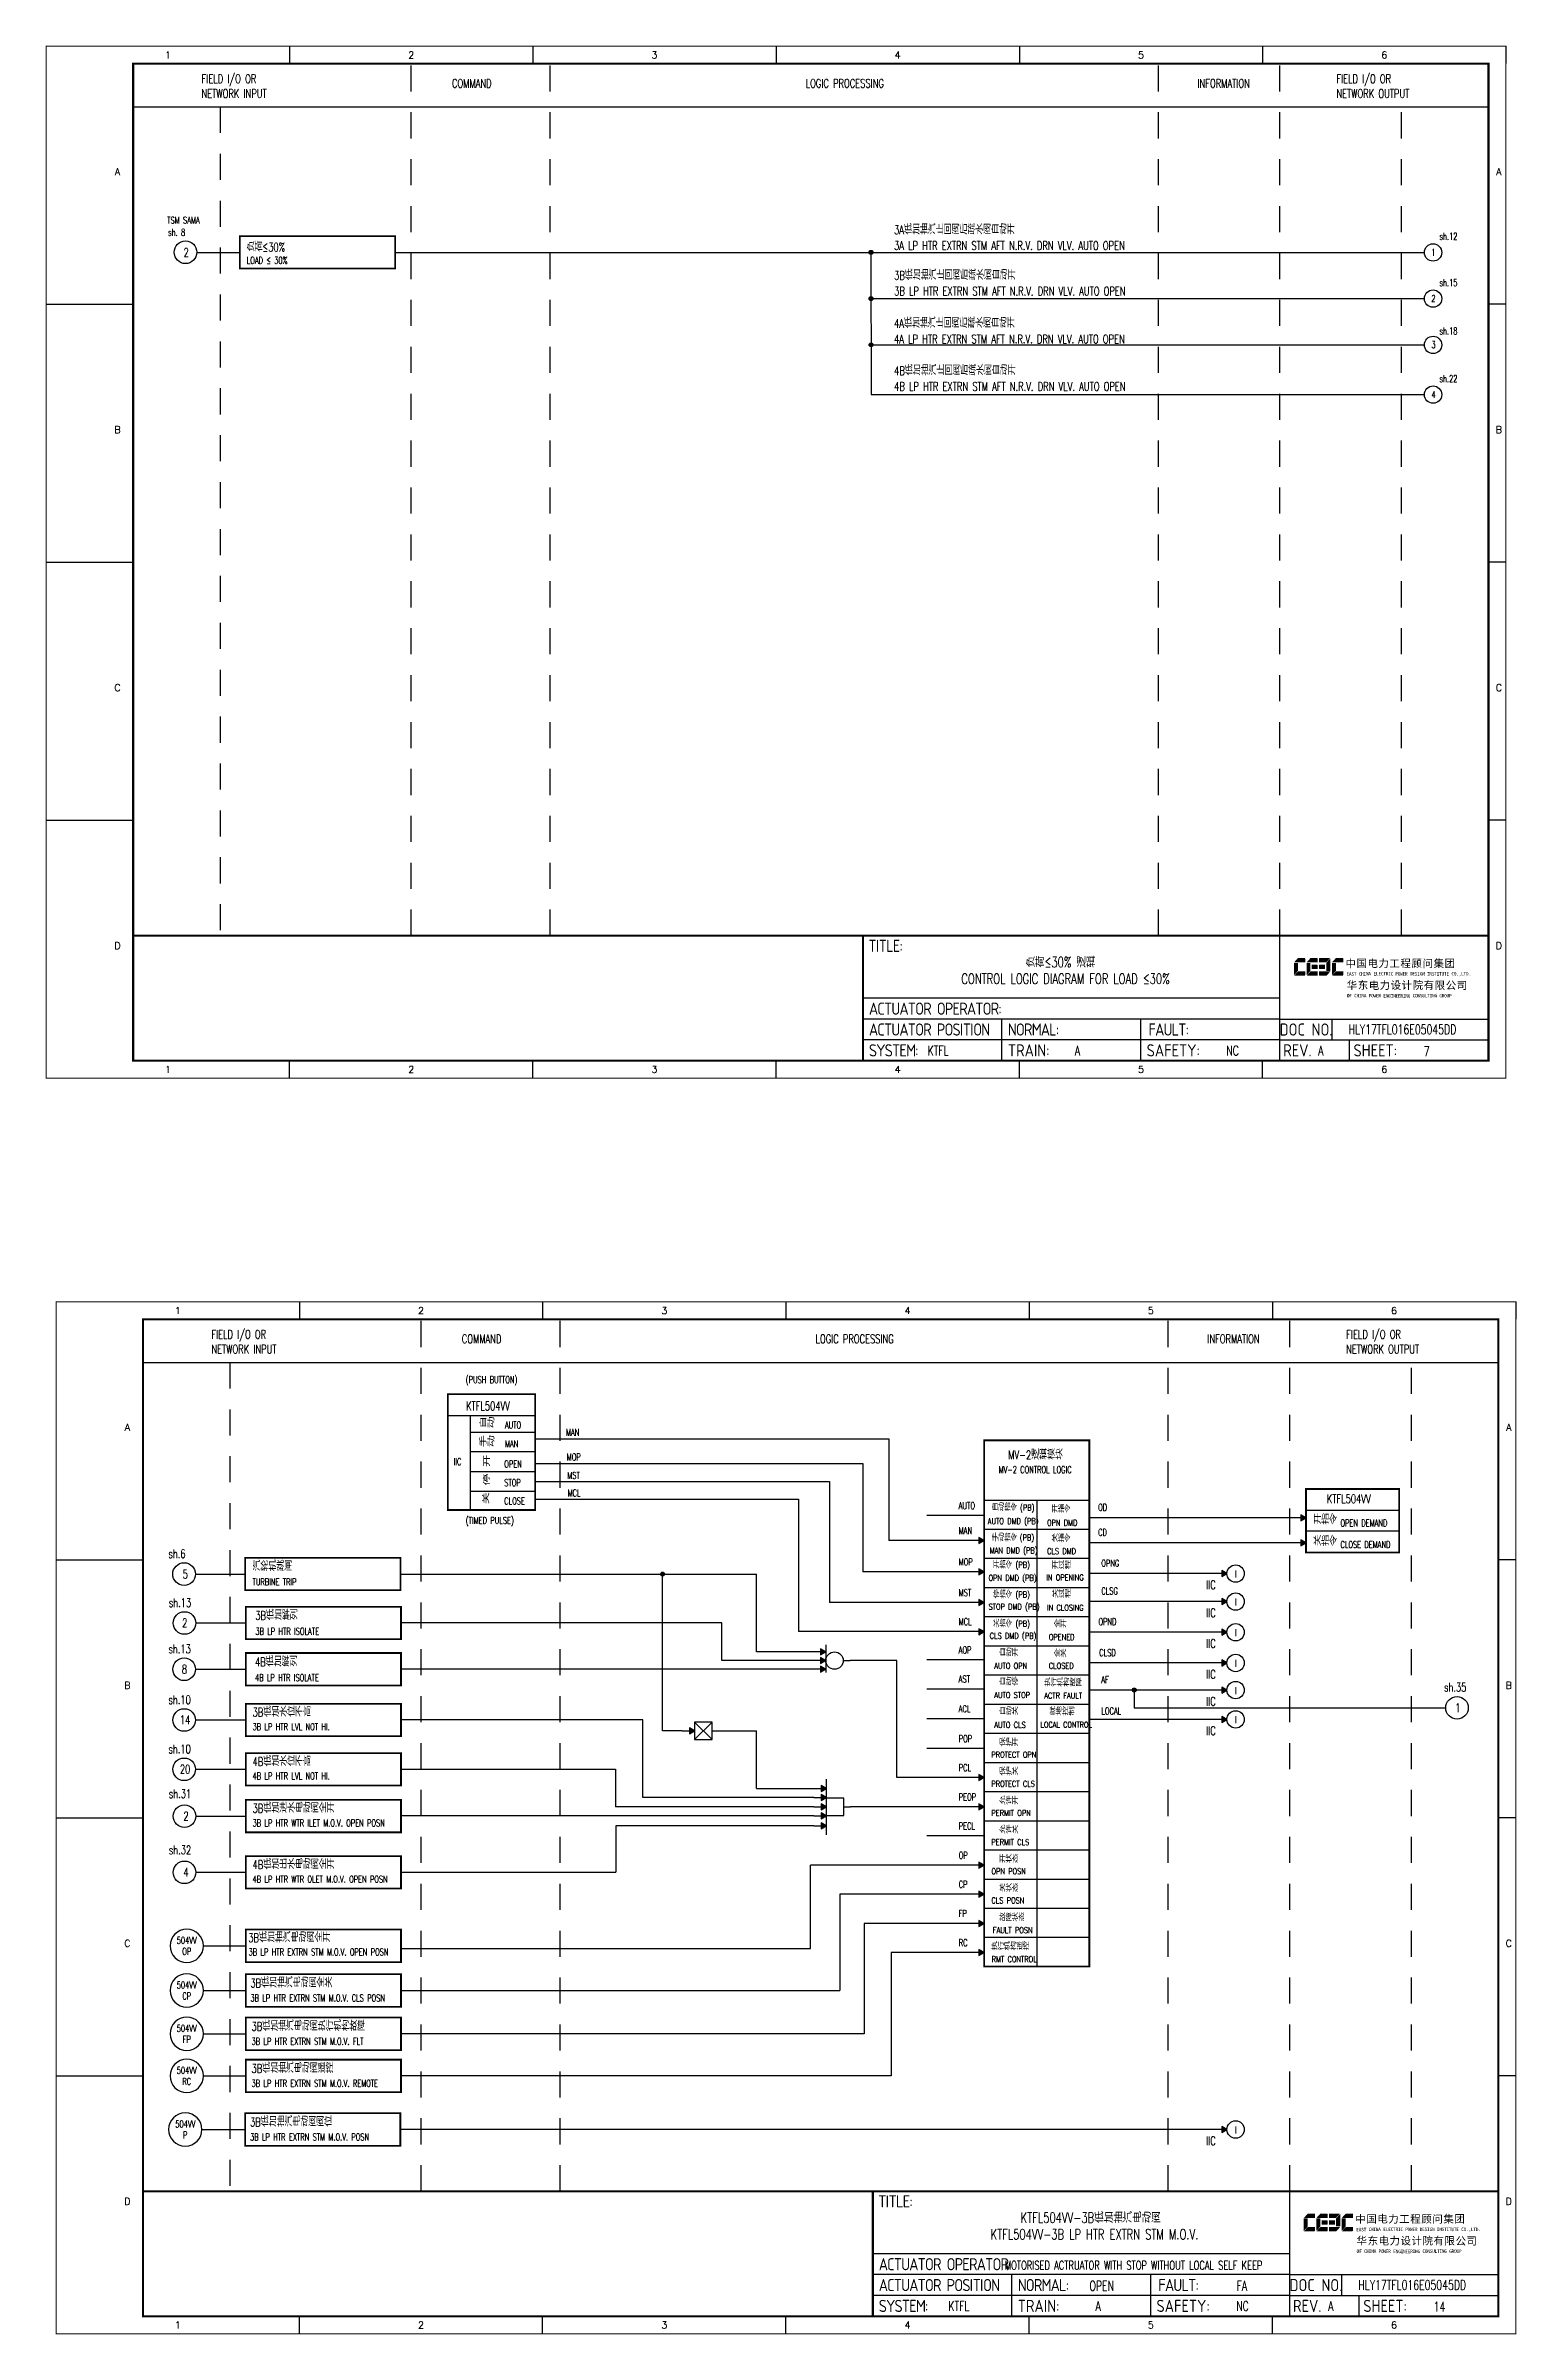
# Model space of a CAD drawing. Header units: millimetres. Extents: x 6586 to 9951, y 1074 to 5865.
# Drawn here: x 7257 to 7680, y 4745 to 5404 of the extents above; entities that cross this region are included whole.
import ezdxf
from ezdxf.enums import TextEntityAlignment as Align

# ---------------------------------------------------------------- set-up
doc = ezdxf.new("R2010")
doc.units = ezdxf.units.MM
doc.linetypes.add('DASHED', pattern=[0.75, 0.5, -0.25])
doc.linetypes.add('JIS_02_0.7', pattern=[1.35, 0.75, -0.6])
for name, color, linetype in [('BORDER', 1, 'Continuous'), ('INSTRUMENT', 4, 'Continuous'), ('MLINE', 6, 'Continuous'), ('TITLE', 1, 'Continuous'), ('TK', 7, 'Continuous'), ('图框_外框线', 7, 'Continuous'), ('图框_标题栏文字', 6, 'Continuous')]:
    doc.layers.add(name, color=color, linetype=linetype)
doc.styles.add('ecepdi', font='simhei.ttf', dxfattribs={"width": 0.9})
doc.styles.get("Standard").update_dxf_attribs({"font": 'romans.shx', "width": 0.7, "bigfont": '@0hztxta.shx'})
doc.styles.add('工程字', font='gbenor.shx', dxfattribs={"bigfont": 'gbcbig.shx'})

# ---------------------------------------------------------------- blocks, each defined once
blk = doc.blocks.new('A$C1E0003F3')
h = blk.add_hatch(color=152)
edge = h.paths.add_edge_path()
edge.add_ellipse((5.15, 4.41), major_axis=(0, 0.211), ratio=0.769231, start_angle=-90, end_angle=0)
edge.add_line((5.15, 4.62), (3.22, 4.62))
edge.add_line((3.22, 4.62), (2.09, 3.35))
edge.add_line((2.09, 3.35), (5.32, 3.35))
edge.add_line((5.32, 3.35), (5.32, 4.41))
h.paths.add_polyline_path([(3.22, 3.23), (2.09, 3.23), (2.09, -0.36), (3.22, 0.91)])
edge = h.paths.add_edge_path()
edge.add_line((5.32, 0.81), (3.27, 0.81))
edge.add_line((3.27, 0.81), (2.13, -0.46))
edge.add_line((2.13, -0.46), (5.15, -0.46))
edge.add_ellipse((5.15, -0.25), major_axis=(0, 0.211), ratio=0.769231, start_angle=180, end_angle=270)
edge.add_line((5.32, -0.25), (5.32, 0.81))
h = blk.add_hatch(color=152)
edge = h.paths.add_edge_path()
edge.add_ellipse((8.78, 4.41), major_axis=(0, 0.211), ratio=0.769231, start_angle=-90, end_angle=0)
edge.add_line((8.78, 4.62), (6.84, 4.62))
edge.add_line((6.84, 4.62), (5.71, 3.35))
edge.add_line((5.71, 3.35), (8.94, 3.35))
edge.add_line((8.94, 3.35), (8.94, 4.41))
h.paths.add_polyline_path([(6.84, 3.23), (5.71, 3.23), (5.71, -0.36), (6.84, 0.91)])
edge = h.paths.add_edge_path()
edge.add_ellipse((8.78, 2.49), major_axis=(0, 0.211), ratio=0.769231, start_angle=-90, end_angle=0)
edge.add_line((8.78, 2.7), (7.22, 2.7))
edge.add_line((7.22, 2.7), (7.22, 1.44))
edge.add_line((7.22, 1.44), (8.78, 1.44))
edge.add_ellipse((8.78, 1.65), major_axis=(0, 0.211), ratio=0.769231, start_angle=180, end_angle=270)
edge.add_line((8.94, 1.65), (8.94, 2.49))
edge = h.paths.add_edge_path()
edge.add_line((8.94, 0.81), (6.89, 0.81))
edge.add_line((6.89, 0.81), (5.75, -0.46))
edge.add_line((5.75, -0.46), (8.78, -0.46))
edge.add_ellipse((8.78, -0.25), major_axis=(0, 0.211), ratio=0.769231, start_angle=180, end_angle=270)
edge.add_line((8.94, -0.25), (8.94, 0.81))
h = blk.add_hatch(color=1)
edge = h.paths.add_edge_path()
edge.add_line((12.48, 4.62), (9.46, 4.62))
edge.add_ellipse((9.46, 4.41), major_axis=(0, 0.211), ratio=0.769231, start_angle=0, end_angle=90)
edge.add_line((9.3, 4.41), (9.3, 3.35))
edge.add_line((9.3, 3.35), (11.35, 3.35))
edge.add_line((11.35, 3.35), (12.48, 4.62))
h.paths.add_polyline_path([(12.57, 4.56), (11.38, 3.23), (11.38, 0.93), (12.57, 0.93)])
edge = h.paths.add_edge_path()
edge.add_line((11.03, 2.7), (9.46, 2.7))
edge.add_ellipse((9.46, 2.49), major_axis=(0, 0.211), ratio=0.769231, start_angle=0, end_angle=90)
edge.add_line((9.3, 2.49), (9.3, 1.65))
edge.add_ellipse((9.46, 1.65), major_axis=(0, 0.211), ratio=0.769231, start_angle=90, end_angle=180)
edge.add_line((9.46, 1.44), (11.03, 1.44))
edge.add_line((11.03, 1.44), (11.03, 2.7))
h = blk.add_hatch(color=1)
edge = h.paths.add_edge_path()
edge.add_line((12.58, 0.79), (9.3, 0.79))
edge.add_line((9.3, 0.79), (9.3, -0.27))
edge.add_ellipse((9.46, -0.27), major_axis=(0, 0.211), ratio=0.769231, start_angle=90, end_angle=180)
edge.add_line((9.46, -0.48), (11.43, -0.48))
edge.add_line((11.43, -0.48), (12.58, 0.79))
h = blk.add_hatch(color=152)
edge = h.paths.add_edge_path()
edge.add_ellipse((16.11, 4.41), major_axis=(0, 0.211), ratio=0.769231, start_angle=-90, end_angle=0)
edge.add_line((16.11, 4.62), (14.14, 4.62))
edge.add_line((14.14, 4.62), (13, 3.35))
edge.add_line((13, 3.35), (16.27, 3.35))
edge.add_line((16.27, 3.35), (16.27, 4.41))
h.paths.add_polyline_path([(14.14, 3.23), (13, 3.23), (13, -0.36), (14.14, 0.91)])
edge = h.paths.add_edge_path()
edge.add_line((16.27, 0.81), (14.18, 0.81))
edge.add_line((14.18, 0.81), (13.04, -0.46))
edge.add_line((13.04, -0.46), (16.03, -0.46))
edge.add_ellipse((16.03, -0.15), major_axis=(0, 0.316), ratio=0.769231, start_angle=180, end_angle=270)
edge.add_line((16.27, -0.15), (16.27, 0.81))
at = {"layer": 'TITLE', "color": 7, "style": 'ecepdi'}
for s, p in [('中', (16.92, 1.94)), ('国', (20.09, 2)), ('电', (23.25, 1.99)), ('力', (26.39, 1.96)), ('工', (29.53, 1.95)), ('程', (32.71, 1.98)), ('顾', (35.9, 1.98)), ('问', (39.09, 1.94)), ('集', (42.26, 1.98)), ('团', (45.42, 2.01)), ('华', (17.24, -4.31)), ('东', (20.45, -4.29)), ('电', (23.62, -4.35)), ('力', (26.75, -4.32)), ('设', (29.92, -4.3)), ('计', (33.05, -4.31)), ('院', (36.26, -4.29)), ('有', (39.41, -4.29)), ('限', (42.57, -4.32)), ('公', (45.78, -4.38)), ('司', (48.91, -4.35))]:
    blk.add_text(s, height=2.2, dxfattribs=at).set_placement(p)
at = {"layer": 'TITLE', "color": 7, "style": 'ecepdi', "width": 0.975}
for s, p in [('E', (17.58, 0.02)), ('A', (18.29, 0.03)), ('S', (19, 0.03)), ('T', (19.7, 0.03)), ('C', (21.1, 0.09)), ('H', (21.77, 0.09)), ('I', (22.46, 0.09)), ('N', (23.17, 0.1)), ('A', (23.86, 0.1)), ('E', (25.35, 0.09)), ('L', (26.05, 0.11)), ('E', (26.76, 0.1)), ('C', (27.46, 0.12)), ('T', (28.18, 0.11)), ('R', (28.87, 0.1)), ('I', (29.57, 0.11)), ('C', (30.28, 0.1)), ('P', (31.64, 0.09)), ('O', (32.32, 0.08)), ('W', (33.03, 0.08)), ('E', (33.72, 0.08)), ('R', (34.42, 0.09)), ('D', (35.81, 0.1)), ('E', (36.52, 0.1)), ('S', (37.2, 0.1)), ('I', (37.91, 0.09)), ('G', (38.68, 0.11)), ('N', (39.38, 0.09)), ('I', (40.72, 0.07)), ('N', (41.43, 0.08)), ('S', (42.14, 0.08)), ('T', (42.83, 0.08)), ('I', (43.52, 0.09)), ('T', (44.22, 0.07)), ('U', (44.93, 0.07)), ('T', (45.63, 0.08)), ('E', (46.34, 0.09)), ('C', (47.76, 0.11)), ('O', (48.48, 0.1)), ('L', (50.56, 0.1)), ('T', (51.27, 0.1)), ('D', (51.96, 0.1)), ('O', (17.67, -6.18)), ('OF', (18.01, -6.2)), ('F', (18.37, -6.2)), ('C', (19.8, -6.19)), ('H', (20.47, -6.19)), ('I', (21.15, -6.19)), ('N', (21.87, -6.18)), ('A', (22.56, -6.18)), ('P', (23.98, -6.2)), ('O', (24.66, -6.21)), ('W', (25.36, -6.21)), ('E', (26.06, -6.21)), ('R', (26.75, -6.2)), ('E', (28.19, -6.24)), ('N', (28.91, -6.27)), ('G', (29.62, -6.26)), ('I', (30.32, -6.27)), ('N', (31.02, -6.27)), ('E', (31.7, -6.28)), ('E', (32.41, -6.27)), ('R', (33.1, -6.24)), ('I', (33.81, -6.24)), ('N', (34.51, -6.26)), ('G', (35.2, -6.24)), ('C', (36.61, -6.19)), ('O', (37.3, -6.21)), ('N', (38, -6.2)), ('S', (38.71, -6.21)), ('U', (39.41, -6.18)), ('L', (40.11, -6.18)), ('T', (40.81, -6.19)), ('I', (41.51, -6.21)), ('N', (42.2, -6.21)), ('G', (42.91, -6.17)), ('G', (44.29, -6.2)), ('R', (45, -6.21)), ('O', (45.69, -6.22)), ('U', (46.39, -6.2)), ('P', (47.1, -6.23)), ('.', (49.23, 0.1)), (',', (49.87, 0.1)), ('.', (52.72, 0.11))]:
    blk.add_text(s, height=1, dxfattribs=at).set_placement(p, align=Align.MIDDLE_CENTER)
blk = doc.blocks.new('A$C57484896')
for p, q in [((70, 297), (70, 292)), ((140, 297), (140, 292)), ((210, 297), (210, 292)), ((280, 297), (280, 292)), ((350, 297), (350, 292)), ((420, 297), (420, 292)), ((0, 222.75), (25, 222.75)), ((420, 222.75), (415, 222.75)), ((0, 148.5), (25, 148.5)), ((420, 148.5), (415, 148.5)), ((0, 74.25), (25, 74.25)), ((420, 74.25), (415, 74.25)), ((70, 0), (70, 5)), ((140, 0), (140, 5)), ((210, 0), (210, 5)), ((280, 0), (280, 5)), ((350, 0), (350, 5))]:
    blk.add_line(p, q)
at = {"layer": 'MLINE', "linetype": 'JIS_02_0.7', "ltscale": 10}
for p, q in [((105, 41), (105, 292)), ((145, 41), (145, 292)), ((320, 41), (320, 292)), ((355, 41), (355, 292)), ((50, 279.56), (50, 41)), ((390, 41), (390, 279.56))]:
    blk.add_line(p, q, dxfattribs=at)
at = {"layer": 'MLINE'}
blk.add_line((25, 279.56), (415, 279.56), dxfattribs=at)
at = {"layer": '图框_外框线'}
for p, q in [((355, 5), (355, 41)), ((355, 23), (235, 23)), ((355, 17), (235, 17)), ((275, 11), (275, 17)), ((315, 11), (315, 17)), ((355, 17), (415, 17)), ((370, 11), (370, 17)), ((355, 11), (235, 11)), ((355, 11), (235, 11)), ((275, 5), (275, 11)), ((315, 5), (315, 11)), ((355, 11), (415, 11)), ((375, 5), (375, 11))]:
    blk.add_line(p, q, dxfattribs=at)
for points, const_width in [([(0, 0), (420, 0), (420, 297), (0, 297)], 0.3), ([(25, 5), (415, 5), (415, 292), (25, 292)], 0.6)]:
    blk.add_lwpolyline(points, close=True, dxfattribs=dict(at, const_width=const_width))
at = {"layer": '图框_外框线', "const_width": 0.6}
blk.add_lwpolyline([(235, 41), (25, 41)], dxfattribs=at)
at = {"layer": '图框_外框线'}
blk.add_lwpolyline([(415, 41, 0.6, 0.6, 0), (235, 41, 0.6, 0.6, 0), (235, 5, 0, 0, 0)], format="xyseb", dxfattribs=at)
blk.add_blockref('A$C1E0003F3', (356.94, 29.95))
at = {"layer": 'MLINE', "char_height": 2.5, "width": 31.8959, "attachment_point": 1}
for s, insert in [('FIELD I/O OR', (44.67, 288.89)), ('NETWORK INPUT', (44.67, 284.64)), ('COMMAND', (116.74, 287.58)), ('LOGIC PROCESSING', (218.52, 287.58)), ('INFORMATION', (331.25, 287.58)), ('FIELD I/O OR', (371.22, 288.89)), ('NETWORK OUTPUT', (371.22, 284.64))]:
    blk.add_mtext(s, dxfattribs=dict(at, insert=insert))
at = {"layer": 'TK', "color": 3}
for s, p in [('1', (35, 294.5)), ('2', (105, 294.5)), ('3', (175, 294.5)), ('4', (245, 294.5)), ('5', (315, 294.5)), ('6', (385, 294.5)), ('1', (35, 2.5)), ('2', (105, 2.5)), ('3', (175, 2.5)), ('4', (245, 2.5)), ('5', (315, 2.5)), ('6', (385, 2.5))]:
    blk.add_text(s, height=2, dxfattribs=at).set_placement(p, align=Align.MIDDLE)
for s, p in [('A', (20.5, 259.88)), ('A', (418, 259.88)), ('B', (20.5, 185.62)), ('B', (418, 185.62)), ('C', (20.5, 111.38)), ('C', (418, 111.38)), ('D', (20.5, 37.12)), ('D', (418, 37.12))]:
    blk.add_text(s, height=2, dxfattribs=at).set_placement(p, align=Align.CENTER)
at = {"layer": '图框_标题栏文字', "char_height": 3.5, "style": '工程字'}
for s, insert, width, attachment_point in [('{\\T0.9; TITLE:}', (234.86, 38.09), 14.2249, 4), ('{\\T0.9; ACTUATOR OPERATOR:}', (235, 20), 40, 4), ('{\\T0.9; ACTUATOR POSITION}', (235, 14), 45, 4), ('{\\T0.9; NORMAL:}', (275, 14), 18.2557, 4), ('{\\T0.9; FAULT:}', (315.44, 14), 15, 4), ('DOC NO.', (362.5, 14), 15, 5), ('{\\T0.9; SYSTEM:}', (235, 8), 17.9526, 4), ('{\\T0.9; }TRAIN: ', (275, 8), 17.6638, 4), ('SAFETY:', (324.3, 8), 22.3993, 5), ('REV.', (360, 8), 10, 5), ('SHEET:', (382.42, 8), 20, 5)]:
    blk.add_mtext(s, dxfattribs=dict(at, insert=insert, width=width, attachment_point=attachment_point))
blk = doc.blocks.new('INS00')
at = {"layer": 'INSTRUMENT', "color": 0}
blk.add_lwpolyline([(6, 0, 1), (-6, 0, 1)], format="xyb", close=True, dxfattribs=at)
at = {"layer": 'INSTRUMENT', "flags": 1}
for tag, p in [('INSNAM', (0, 9)), ('INSDGN', (0, -9)), ('INSSUP', (0, -15)), ('INSTYP', (0, -12)), ('INSMAN', (0, -18)), ('INSREM', (0, -21))]:
    blk.add_attdef(tag, text='', height=3, dxfattribs=at).set_placement(p, align=Align.TOP_CENTER)
at = {"layer": 'INSTRUMENT', "width": 0.7}
for tag, p in [('INSIDE', (0, 2)), ('INSSYS', (0, -2))]:
    blk.add_attdef(tag, text='', height=2.5, dxfattribs=at).set_placement(p, align=Align.MIDDLE)
for tag, p in [('INSHH', (6, 3.5)), ('INSL', (6, -3)), ('INSLL', (6, -6))]:
    blk.add_attdef(tag, p, '', height=2.5, dxfattribs=at)
at = {"layer": 'INSTRUMENT', "linetype": 'DASHED', "width": 0.7}
blk.add_attdef('INSH', (6, 0.5), '', height=2.5, dxfattribs=at)

msp = doc.modelspace()

# ---------------------------------------------------------------- hatches: boundary and pattern name
h = msp.add_hatch(color=0)
edge = h.paths.add_edge_path()
edge.add_arc((7494.65, 5344.12), 0.55, 0, 360)
h = msp.add_hatch(color=0)
edge = h.paths.add_edge_path()
edge.add_arc((7494.65, 5330.8), 0.55, 0, 360)
h = msp.add_hatch(color=0)
edge = h.paths.add_edge_path()
edge.add_arc((7494.66, 5317.49), 0.55, 0, 360)
for points in [[(7619.83, 4979.91), (7618.33, 4980.78), (7618.33, 4979.04)], [(7527.19, 4973.32), (7525.69, 4974.19), (7525.69, 4972.46)], [(7619.83, 4972.7), (7618.33, 4973.56), (7618.33, 4971.83)], [(7527.19, 4964.36), (7525.69, 4965.23), (7525.69, 4963.5)], [(7597.08, 4963.83), (7595.58, 4964.69), (7595.58, 4962.96)], [(7527.19, 4955.51), (7525.69, 4956.37), (7525.69, 4954.64)], [(7597.08, 4955.78), (7595.58, 4956.65), (7595.58, 4954.91)], [(7527.19, 4947.12), (7525.69, 4947.98), (7525.69, 4946.25)], [(7597.08, 4946.95), (7595.58, 4947.82), (7595.58, 4946.09)], [(7597.08, 4938.1), (7595.58, 4938.97), (7595.58, 4937.23)], [(7597.08, 4930.3), (7595.58, 4931.16), (7595.58, 4929.43)], [(7597.08, 4921.87), (7595.58, 4922.74), (7595.58, 4921.01)], [(7527.19, 4905.11), (7525.69, 4905.97), (7525.69, 4904.24)], [(7527.19, 4896.72), (7525.69, 4897.58), (7525.69, 4895.85)], [(7527.19, 4879.93), (7525.69, 4880.8), (7525.69, 4879.07)], [(7527.19, 4871.54), (7525.69, 4872.41), (7525.69, 4870.68)], [(7527.19, 4863.15), (7525.69, 4864.02), (7525.69, 4862.28)], [(7527.19, 4854.76), (7525.69, 4855.63), (7525.69, 4853.89)], [(7597.08, 4803.83), (7595.58, 4804.7), (7595.58, 4802.96)]]:
    msp.add_hatch(color=256).paths.add_polyline_path(points)
h = msp.add_hatch(color=256)
edge = h.paths.add_edge_path()
edge.add_arc((7434.68, 4963.69), 0.55, 0, 360)
h = msp.add_hatch(color=256)
edge = h.paths.add_edge_path()
edge.add_arc((7434.68, 4963.69), 0.393, 0, 360)
h = msp.add_hatch(color=256)
edge = h.paths.add_edge_path()
edge.add_arc((7434.68, 4963.69), 0.393, 0, 360)
h = msp.add_hatch(color=256)
edge = h.paths.add_edge_path()
edge.add_arc((7570.4, 4930.33), 0.55, 0, 360)
h = msp.add_hatch(color=256)
edge = h.paths.add_edge_path()
edge.add_arc((7570.4, 4930.33), 0.393, 0, 360)
h = msp.add_hatch(color=256)
edge = h.paths.add_edge_path()
edge.add_arc((7570.4, 4930.33), 0.393, 0, 360)
at = {"layer": 'BORDER'}
for points in [[(7481.65, 4941.3), (7480.15, 4942.17), (7480.15, 4940.43)], [(7481.65, 4938.8), (7480.15, 4939.67), (7480.15, 4937.93)], [(7481.65, 4936.3), (7480.15, 4937.17), (7480.15, 4935.43)], [(7443.91, 4918.58), (7442.41, 4919.45), (7442.41, 4917.72)], [(7481.79, 4902.01), (7480.29, 4902.87), (7480.29, 4901.14)], [(7481.79, 4899.36), (7480.29, 4900.23), (7480.29, 4898.5)], [(7481.79, 4896.72), (7480.29, 4897.58), (7480.29, 4895.85)], [(7481.79, 4894.07), (7480.29, 4894.94), (7480.29, 4893.2)], [(7481.79, 4891.22), (7480.29, 4892.09), (7480.29, 4890.35)]]:
    msp.add_hatch(color=256, dxfattribs=at).paths.add_polyline_path(points)

# ---------------------------------------------------------------- linework, layer by layer
for p, q in [((7313.01, 5348.79), (7357.69, 5348.79)), ((7313.01, 5339.45), (7313.01, 5348.79)), ((7357.69, 5339.45), (7357.69, 5348.79)), ((7300.62, 5344.12), (7313.01, 5344.12)), ((7357.69, 5344.12), (7653.89, 5344.12)), ((7494.65, 5344.12), (7494.66, 5303.17)), ((7357.69, 5339.45), (7313.01, 5339.45)), ((7494.65, 5330.8), (7653.91, 5330.8)), ((7494.66, 5317.49), (7653.92, 5317.49)), ((7494.66, 5303.17), (7653.92, 5303.17)), ((7372.88, 5009.36), (7398.05, 5009.36)), ((7379.3, 5009.36), (7379.3, 4982.14)), ((7379.3, 5004.54), (7398.05, 5004.54)), ((7398.05, 5002.58), (7499.83, 5002.58)), ((7499.83, 5002.58), (7499.83, 4973.32)), ((7527.19, 4985.01), (7527.19, 5002.19)), ((7527.19, 5002.19), (7557.47, 5002.19)), ((7557.47, 4985.01), (7557.47, 5002.19)), ((7379.3, 4998.98), (7398.05, 4998.98)), ((7379.3, 4993.26), (7398.05, 4993.26)), ((7398.05, 4995.51), (7492.26, 4995.51)), ((7492.26, 4995.51), (7492.26, 4964.36)), ((7379.3, 4987.53), (7398.05, 4987.53)), ((7398.05, 4990.34), (7482.75, 4990.34)), ((7482.75, 4990.34), (7482.75, 4955.51)), ((7398.05, 4985.3), (7473.76, 4985.3)), ((7473.76, 4985.3), (7473.76, 4947.12)), ((7527.19, 4980.53), (7510.75, 4980.53)), ((7527.19, 4985.01), (7557.47, 4985.01)), ((7542.33, 4985.01), (7542.33, 4850.75)), ((7618.33, 4979.91), (7557.47, 4979.91)), ((7619.83, 4982.06), (7646.61, 4982.06)), ((7619.83, 4982.06), (7646.61, 4982.06)), ((7527.19, 4973.32), (7499.83, 4973.32)), ((7527.19, 4976.62), (7557.47, 4976.62)), ((7619.83, 4976.12), (7646.61, 4976.12)), ((7527.19, 4968.23), (7557.47, 4968.23)), ((7618.33, 4972.7), (7557.47, 4972.7)), ((7619.83, 4969.93), (7646.61, 4969.93)), ((7619.83, 4969.93), (7646.61, 4969.93)), ((7300.23, 4963.71), (7314.6, 4963.71)), ((7359.28, 4963.71), (7461.66, 4963.71)), ((7434.66, 4918.58), (7434.66, 4963.71)), ((7461.66, 4941.3), (7461.66, 4963.71)), ((7527.19, 4964.36), (7492.26, 4964.36)), ((7527.19, 4959.84), (7557.47, 4959.84)), ((7572.08, 4963.83), (7557.47, 4963.83)), ((7595.58, 4963.83), (7557.47, 4963.83)), ((7359.28, 4959.04), (7314.6, 4959.04)), ((7527.19, 4955.51), (7482.75, 4955.51)), ((7572.08, 4955.78), (7557.47, 4955.78)), ((7595.58, 4955.78), (7557.47, 4955.78)), ((7300.35, 4949.62), (7314.72, 4949.62)), ((7451.73, 4949.62), (7359.4, 4949.62)), ((7451.73, 4938.8), (7451.73, 4949.62)), ((7451.73, 4945.58), (7451.73, 4949.62)), ((7527.19, 4947.12), (7473.76, 4947.12)), ((7527.19, 4951.45), (7557.47, 4951.45)), ((7572.08, 4946.95), (7557.47, 4946.95)), ((7595.58, 4946.95), (7557.47, 4946.95)), ((7359.4, 4944.95), (7314.72, 4944.95)), ((7478.06, 4941.3), (7461.66, 4941.3)), ((7527.19, 4943.05), (7557.47, 4943.05)), ((7300.25, 4936.3), (7314.62, 4936.3)), ((7478.06, 4936.3), (7359.4, 4936.3)), ((7478.06, 4938.8), (7451.73, 4938.8)), ((7502.11, 4938.8), (7488.65, 4938.8)), ((7502.11, 4905.11), (7502.11, 4938.8)), ((7527.19, 4939), (7510.75, 4939)), ((7527.19, 4934.66), (7557.47, 4934.66)), ((7572.08, 4938.1), (7557.47, 4938.1)), ((7595.58, 4938.1), (7557.47, 4938.1)), ((7359.4, 4931.63), (7314.72, 4931.63)), ((7527.19, 4930.61), (7510.75, 4930.61)), ((7572.08, 4930.3), (7557.47, 4930.3)), ((7595.58, 4930.3), (7557.47, 4930.3)), ((7570.4, 4930.33), (7570.4, 4925.22)), ((7300.25, 4921.7), (7314.62, 4921.7)), ((7429.02, 4921.7), (7359.4, 4921.7)), ((7429.02, 4899.36), (7429.02, 4921.7)), ((7527.19, 4922.06), (7510.75, 4922.06)), ((7527.19, 4926.27), (7557.47, 4926.27)), ((7572.08, 4921.87), (7557.47, 4921.87)), ((7595.58, 4921.87), (7557.47, 4921.87)), ((7570.4, 4925.22), (7660.03, 4925.22)), ((7359.4, 4917.03), (7314.72, 4917.03)), ((7440.31, 4918.58), (7434.66, 4918.58)), ((7450.91, 4918.58), (7461.69, 4918.58)), ((7461.69, 4902.01), (7461.69, 4918.58)), ((7527.19, 4917.88), (7557.47, 4917.88)), ((7300.25, 4907.51), (7314.62, 4907.51)), ((7359.4, 4907.51), (7421.1, 4907.51)), ((7421.1, 4907.51), (7421.1, 4896.72)), ((7527.19, 4913.5), (7510.75, 4913.5)), ((7527.19, 4909.49), (7557.47, 4909.49)), ((7359.4, 4902.84), (7314.72, 4902.84)), ((7461.69, 4902.01), (7478.19, 4902.01)), ((7527.19, 4905.11), (7502.11, 4905.11)), ((7527.19, 4905.11), (7510.75, 4905.11)), ((7527.19, 4901.1), (7557.47, 4901.1)), ((7300.35, 4894.03), (7314.72, 4894.03)), ((7478.19, 4894.07), (7359.4, 4894.07)), ((7478.19, 4896.72), (7421.1, 4896.72)), ((7478.19, 4899.36), (7429.02, 4899.36)), ((7527.19, 4896.72), (7510.75, 4896.72)), ((7359.4, 4889.36), (7314.72, 4889.36)), ((7478.19, 4891.22), (7421.2, 4891.22)), ((7421.2, 4891.22), (7421.2, 4877.85)), ((7527.19, 4888.32), (7510.75, 4888.32)), ((7527.19, 4892.71), (7557.47, 4892.71)), ((7527.19, 4884.32), (7557.47, 4884.32)), ((7300.35, 4877.85), (7314.72, 4877.85)), ((7359.4, 4877.85), (7421.2, 4877.85)), ((7479.39, 4879.93), (7477.27, 4879.93)), ((7477.27, 4855.9), (7477.27, 4879.93)), ((7527.19, 4879.93), (7479.39, 4879.93)), ((7527.19, 4875.92), (7557.47, 4875.92)), ((7359.4, 4873.18), (7314.72, 4873.18)), ((7527.19, 4871.54), (7485.67, 4871.54)), ((7485.67, 4871.54), (7485.67, 4843.84)), ((7527.19, 4863.15), (7492.71, 4863.15)), ((7492.71, 4863.15), (7492.71, 4831.37)), ((7527.19, 4867.53), (7557.47, 4867.53)), ((7302.56, 4856.69), (7314.95, 4856.69)), ((7359.4, 4855.9), (7477.27, 4855.9)), ((7527.19, 4854.76), (7500.5, 4854.76)), ((7500.5, 4854.76), (7500.5, 4819.25)), ((7527.19, 4859.14), (7557.47, 4859.14)), ((7359.4, 4852.02), (7314.72, 4852.02)), ((7527.19, 4850.75), (7557.47, 4850.75)), ((7302.56, 4843.84), (7314.95, 4843.84)), ((7359.63, 4843.84), (7485.67, 4843.84)), ((7359.4, 4839.17), (7314.72, 4839.17)), ((7302.56, 4831.37), (7314.95, 4831.37)), ((7492.71, 4831.37), (7359.63, 4831.37)), ((7302.56, 4819.25), (7314.95, 4819.25)), ((7500.5, 4819.25), (7359.63, 4819.25)), ((7302.14, 4803.83), (7314.54, 4803.83)), ((7595.58, 4803.83), (7359.22, 4803.83))]:
    msp.add_line(p, q)
at = {"color": 0}
msp.add_line((7510.75, 4896.72), (7488.79, 4896.72), dxfattribs=at)
for points, const_width in [([(7313.01, 5348.79), (7357.69, 5348.79), (7357.69, 5339.45), (7313.01, 5339.45), (7313.01, 5348.79)], 0.5), ([(7372.88, 5015.48), (7398.05, 5015.48), (7398.05, 4982.14), (7372.88, 4982.14), (7372.88, 5015.48)], 0.5), ([(7527.19, 5002.19), (7557.47, 5002.19), (7557.47, 4850.75), (7527.19, 4850.75), (7527.19, 5002.19)], 0.5), ([(7527.19, 5002.19), (7557.47, 5002.19), (7557.47, 4850.75), (7527.19, 4850.75), (7527.19, 5002.19)], 0.2), ([(7619.83, 4988.18), (7646.61, 4988.18), (7646.61, 4969.93), (7619.83, 4969.93), (7619.83, 4988.18)], 0.5), ([(7314.6, 4968.38), (7359.28, 4968.38), (7359.28, 4959.04), (7314.6, 4959.04), (7314.6, 4968.38)], 0.5), ([(7314.72, 4954.29), (7359.4, 4954.29), (7359.4, 4944.95), (7314.72, 4944.95), (7314.72, 4954.29)], 0.5), ([(7314.72, 4940.97), (7359.4, 4940.97), (7359.4, 4931.63), (7314.72, 4931.63), (7314.72, 4940.97)], 0.5), ([(7314.72, 4926.37), (7359.4, 4926.37), (7359.4, 4917.03), (7314.72, 4917.03), (7314.72, 4926.37)], 0.5), ([(7314.72, 4912.18), (7359.4, 4912.18), (7359.4, 4902.84), (7314.72, 4902.84), (7314.72, 4912.18)], 0.5), ([(7314.72, 4898.7), (7359.4, 4898.7), (7359.4, 4889.36), (7314.72, 4889.36), (7314.72, 4898.7)], 0.5), ([(7314.72, 4882.52), (7359.4, 4882.52), (7359.4, 4873.18), (7314.72, 4873.18), (7314.72, 4882.52)], 0.5), ([(7314.72, 4861.36), (7359.4, 4861.36), (7359.4, 4852.02), (7314.72, 4852.02), (7314.72, 4861.36)], 0.5), ([(7314.72, 4848.51), (7359.4, 4848.51), (7359.4, 4839.17), (7314.72, 4839.17), (7314.72, 4848.51)], 0.5), ([(7314.72, 4836.04), (7359.4, 4836.04), (7359.4, 4826.7), (7314.72, 4826.7), (7314.72, 4836.04)], 0.5), ([(7314.72, 4823.92), (7359.4, 4823.92), (7359.4, 4814.58), (7314.72, 4814.58), (7314.72, 4823.92)], 0.5), ([(7314.54, 4808.5), (7359.22, 4808.5), (7359.22, 4799.16), (7314.54, 4799.16), (7314.54, 4808.5)], 0.5)]:
    msp.add_lwpolyline(points, dxfattribs=dict(const_width=const_width))
for points in [[(7372.88, 5015.48), (7398.05, 5015.48), (7398.05, 4982.14), (7372.88, 4982.14)], [(7527.19, 4985.01), (7557.47, 4985.01), (7557.47, 4850.75), (7527.19, 4850.75)], [(7619.83, 4979.91), (7618.33, 4980.78), (7618.33, 4979.04)], [(7527.19, 4973.32), (7525.69, 4974.19), (7525.69, 4972.46)], [(7619.83, 4972.7), (7618.33, 4973.56), (7618.33, 4971.83)], [(7527.19, 4964.36), (7525.69, 4965.23), (7525.69, 4963.5)], [(7597.08, 4963.83), (7595.58, 4964.69), (7595.58, 4962.96)], [(7527.19, 4955.51), (7525.69, 4956.37), (7525.69, 4954.64)], [(7597.08, 4955.78), (7595.58, 4956.65), (7595.58, 4954.91)], [(7527.19, 4947.12), (7525.69, 4947.98), (7525.69, 4946.25)], [(7597.08, 4946.95), (7595.58, 4947.82), (7595.58, 4946.09)], [(7597.08, 4938.1), (7595.58, 4938.97), (7595.58, 4937.23)], [(7597.08, 4930.3), (7595.58, 4931.16), (7595.58, 4929.43)], [(7597.08, 4921.87), (7595.58, 4922.74), (7595.58, 4921.01)], [(7527.19, 4905.11), (7525.69, 4905.97), (7525.69, 4904.24)], [(7527.19, 4896.72), (7525.69, 4897.58), (7525.69, 4895.85)], [(7527.19, 4879.93), (7525.69, 4880.8), (7525.69, 4879.07)], [(7527.19, 4871.54), (7525.69, 4872.41), (7525.69, 4870.68)], [(7527.19, 4863.15), (7525.69, 4864.02), (7525.69, 4862.28)], [(7527.19, 4854.76), (7525.69, 4855.63), (7525.69, 4853.89)], [(7597.08, 4803.83), (7595.58, 4804.7), (7595.58, 4802.96)]]:
    msp.add_lwpolyline(points, close=True)
msp.add_lwpolyline([(7619.83, 4969.93), (7619.83, 4988.18), (7646.61, 4988.18), (7646.61, 4969.93)])
msp.add_lwpolyline([(7619.83, 4969.93), (7619.83, 4988.18), (7646.61, 4988.18), (7646.61, 4969.93)])
for centre, radius in [((7297.37, 5344.14), 3.25), ((7434.68, 4963.69), 0.55), ((7434.68, 4963.69), 0.393), ((7434.68, 4963.69), 0.393), ((7599.58, 4963.83), 2.5), ((7599.58, 4955.78), 2.5), ((7599.58, 4946.95), 2.5), ((7599.58, 4938.1), 2.5), ((7570.4, 4930.33), 0.55), ((7570.4, 4930.33), 0.393), ((7570.4, 4930.33), 0.393), ((7599.58, 4930.3), 2.5), ((7599.58, 4921.87), 2.5), ((7599.58, 4803.83), 2.5)]:
    msp.add_circle(centre, radius)
for centre in [(7494.65, 5344.12), (7494.65, 5330.8), (7494.66, 5317.49)]:
    msp.add_circle(centre, 0.55, dxfattribs=at)
at = {"color": 1}
for centre, radius in [((7656.39, 5344.08), 2.5), ((7656.39, 5330.8), 2.5), ((7656.4, 5317.49), 2.5), ((7656.4, 5303.17), 2.5), ((7296.98, 4963.7), 3.25), ((7297.1, 4949.61), 3.25), ((7297, 4936.29), 3.25), ((7663.28, 4925.22), 3.25), ((7297, 4921.69), 3.25), ((7297, 4907.5), 3.25), ((7297.1, 4894.02), 3.25), ((7297.1, 4877.84), 3.25)]:
    msp.add_circle(centre, radius, dxfattribs=at)
at = {"layer": 'BORDER'}
for p, q in [((7481.65, 4941.3), (7478.06, 4941.3)), ((7481.65, 4943.32), (7481.65, 4935.32)), ((7481.65, 4938.8), (7478.06, 4938.8)), ((7481.65, 4936.3), (7478.06, 4936.3)), ((7486.65, 4938.8), (7488.65, 4938.8)), ((7443.91, 4921.08), (7448.91, 4916.08)), ((7448.91, 4921.08), (7443.91, 4916.08)), ((7440.31, 4918.58), (7443.91, 4918.58)), ((7448.91, 4918.58), (7450.91, 4918.58)), ((7478.19, 4902.01), (7481.79, 4902.01)), ((7481.79, 4904.65), (7481.79, 4888.66)), ((7478.19, 4899.36), (7481.79, 4899.36)), ((7478.19, 4896.72), (7481.79, 4896.72)), ((7478.19, 4894.07), (7481.79, 4894.07)), ((7486.79, 4896.72), (7488.79, 4896.72)), ((7478.19, 4891.22), (7481.79, 4891.22))]:
    msp.add_line(p, q, dxfattribs=at)
for points in [[(7481.65, 4941.3), (7480.15, 4942.17), (7480.15, 4940.43)], [(7481.65, 4938.8), (7480.15, 4939.67), (7480.15, 4937.93)], [(7481.65, 4936.3), (7480.15, 4937.17), (7480.15, 4935.43)], [(7448.91, 4921.08), (7443.91, 4921.08), (7443.91, 4916.08), (7448.91, 4916.08)], [(7443.91, 4918.58), (7442.41, 4919.45), (7442.41, 4917.72)], [(7481.79, 4902.01), (7480.29, 4902.87), (7480.29, 4901.14)], [(7481.79, 4899.36), (7480.29, 4900.23), (7480.29, 4898.5)], [(7481.79, 4896.72), (7480.29, 4897.58), (7480.29, 4895.85)], [(7481.79, 4894.07), (7480.29, 4894.94), (7480.29, 4893.2)], [(7486.79, 4899.22), (7481.79, 4899.22), (7481.79, 4894.22), (7486.79, 4894.22)], [(7481.79, 4891.22), (7480.29, 4892.09), (7480.29, 4890.35)]]:
    msp.add_lwpolyline(points, close=True, dxfattribs=at)
msp.add_circle((7484.15, 4938.8), 2.5, dxfattribs=at)

# ---------------------------------------------------------------- block references
for p in [(7257.34, 5106.43), (7260.17, 4745.05)]:
    msp.add_blockref('A$C57484896', p)
at = {"layer": 'MLINE', "xscale": 0.7999999999992724, "yscale": 0.7999999999992724, "zscale": 0.7999999999992724}
for p, values in [((7297.76, 4856.69), {'INSIDE': '504VV', 'INSSYS': 'OP'}), ((7297.76, 4843.84), {'INSIDE': '504VV', 'INSSYS': 'CP'}), ((7297.76, 4831.37), {'INSIDE': '504VV', 'INSSYS': 'FP'}), ((7297.76, 4819.25), {'INSIDE': '504VV', 'INSSYS': 'RC'}), ((7297.34, 4803.83), {'INSIDE': '504VV', 'INSSYS': 'P'})]:
    msp.add_blockref('INS00', p, dxfattribs=at).add_auto_attribs(values)

# ---------------------------------------------------------------- texts
at = {"width": 0.7}
for s, height, p in [('负荷≤30%%%', 2.5, (7315.01, 5344.38)), ('LOAD ≤ 30%%%', 2, (7315.01, 5340.85)), ('负荷≤30%%% 逻辑', 3, (7539.12, 5138.33)), ('CONTROL LOGIC DIAGRAM FOR LOAD ≤30%%%', 3, (7520.65, 5133.54)), ('MAN', 2, (7406.88, 5003.45)), ('MOP', 2, (7407.12, 4996.38)), ('MST ', 2, (7407.26, 4991.07)), ('MCL ', 2, (7407.34, 4986.05)), ('KTFL504VV-3B低加抽汽电动阀', 3, (7537.72, 4776.95)), ('KTFL504VV-3B LP HTR EXTRN STM M.O.V.', 3, (7529.07, 4772.17))]:
    msp.add_text(s, height=height, dxfattribs=at).set_placement(p)
for p in [(7599.62, 4962.7), (7599.62, 4954.65), (7599.62, 4945.83), (7599.62, 4936.97), (7599.62, 4929.17), (7599.62, 4920.75), (7599.62, 4802.7)]:
    msp.add_text('I', height=2, dxfattribs=at).set_placement(p, align=Align.CENTER)
at = {"attachment_point": 1}
for s, insert, char_height, width in [('TSM SAMA', (7292.12, 5354.38), 2, 73.0067), ('sh. 8', (7292.39, 5350.91), 2, 73.0067), ('3A低加抽汽止回阀后疏水阀自动开', (7501.3, 5351.83), 2.5, 73.0067), ('sh.12', (7658.24, 5349.7), 2, 73.0067), ('2', (7296.84, 5345.32), 2.5, 73.0067), ('3A LP HTR EXTRN STM AFT N.R.V. DRN VLV. AUTO OPEN', (7501.3, 5347.31), 2.5, 73.0067), ('1', (7655.9, 5345.12), 2, 73.0067), ('3B低加抽汽止回阀后疏水阀自动开', (7501.3, 5338.73), 2.5, 73.0067), ('sh.15', (7658.24, 5336.43), 2, 73.0067), ('3B LP HTR EXTRN STM AFT N.R.V. DRN VLV. AUTO OPEN', (7501.3, 5334.21), 2.5, 73.0067), ('2', (7655.9, 5331.84), 2, 73.0067), ('4A低加抽汽止回阀后疏水阀自动开', (7501.3, 5324.93), 2.5, 73.0067), ('sh.18', (7658.24, 5322.48), 2, 73.0067), ('4A LP HTR EXTRN STM AFT N.R.V. DRN VLV. AUTO OPEN', (7501.3, 5320.41), 2.5, 73.0067), ('3', (7655.91, 5318.53), 2, 73.0067), ('4B低加抽汽止回阀后疏水阀自动开', (7501.3, 5311.3), 2.5, 73.0067), ('4B LP HTR EXTRN STM AFT N.R.V. DRN VLV. AUTO OPEN', (7501.3, 5306.78), 2.5, 73.0067), ('4', (7655.91, 5304.2), 2, 73.0067), ('sh.22', (7658.24, 5308.79), 2, 73.0067), ('KTFL', (7510.93, 5115.78), 2.8, 8.5983), ('A', (7553.32, 5115.78), 2.8, 8.5983), ('NC', (7596.91, 5115.78), 2.8, 8.5983), ('A', (7623.35, 5115.78), 2.8, 8.5983), ('(PUSH BUTTON)', (7378.02, 5020.67), 2, 72.978), ('KTFL504VV', (7378.14, 5013.32), 2.5, 73.0067), ('自动', (7381.81, 5008.28), 2.5, 73.0067), ('AUTO', (7389.29, 5007.57), 2, 73.0067), ('手动', (7381.81, 5002.89), 2.5, 73.0067), ('MAN', (7389.29, 5002.18), 2, 73.0067), ('MV-2逻辑模块', (7534.14, 4999.23), 2.5, 73.0067), ('IIC', (7374.55, 4997.02), 2, 73.0067), ('开', (7382.86, 4997.2), 2.5, 73.0067), ('OPEN', (7389.12, 4996.41), 2, 73.0067), ('MV-2 CONTROL LOGIC', (7531.36, 4994.77), 2, 48.5204), ('关', (7382.64, 4986.48), 2.5, 73.0067), ('停', (7382.86, 4991.81), 2.5, 73.0067), ('STOP', (7389.12, 4991.02), 2, 73.0067), ('KTFL504VV', (7625.84, 4986.59), 2.5, 73.0067), ('(TIMED PULSE)', (7378.03, 4980.12), 2, 73.0067), ('CLOSE', (7389.12, 4985.69), 2, 73.0067), ('AUTO', (7519.9, 4984.38), 2, 73.0067), ('AUTO DMD (PB)', (7528.26, 4979.8), 1.7, 73.0067), ('自动指令', (7529.36, 4983.85), 2, 73.0067), ('(PB)', (7537.52, 4983.66), 1.7, 73.0067), ('开指令', (7546.59, 4983.38), 2, 73.0067), ('OD', (7560.01, 4983.91), 2, 73.0067), ('开指令', (7621.91, 4980.56), 2.5, 73.0067), ('MAN', (7519.9, 4977.17), 2, 73.0067), ('手动指令', (7529.35, 4975.15), 2, 73.0067), ('(PB)', (7537.44, 4975.05), 1.7, 73.0067), ('OPN DMD', (7545.31, 4979.32), 1.7, 73.0067), ('关指令', (7546.59, 4974.91), 2, 73.0067), ('CD', (7560.01, 4976.7), 2, 73.0067), ('关指令', (7621.91, 4974.34), 2.5, 73.0067), ('OPEN DEMAND', (7629.74, 4979.42), 2, 73.0067), ('CLOSE DEMAND', (7629.74, 4973.2), 2, 73.0067), ('sh.6', (7292.46, 4970.8), 2.5, 73.0067), ('汽轮机跳闸', (7316.68, 4967.11), 2.5, 73.0067), ('MOP', (7519.9, 4968.21), 2, 73.0067), ('MAN DMD (PB)', (7528.81, 4971.36), 1.7, 73.0067), ('开指令', (7529.77, 4967.3), 2, 73.0067), ('(PB)', (7536.24, 4967.21), 1.7, 73.0067), ('CLS DMD', (7545.31, 4971.13), 1.7, 73.0067), ('开过程', (7546.68, 4967.18), 2, 73.0067), ('OPNG', (7560.92, 4967.83), 2, 73.0067), ('5', (7296.58, 4964.91), 2.5, 73.0067), ('TURBINE TRIP', (7316.68, 4962.46), 2, 73.0067), ('OPN DMD (PB)', (7528.48, 4963.43), 1.7, 73.0067), ('IN OPENING', (7545.08, 4963.56), 1.7, 73.0067), ('IIC', (7591.08, 4961.83), 2.5, 4.5039), ('MST', (7519.9, 4959.36), 2, 73.0067), ('STOP DMD (PB)', (7528.47, 4955.16), 1.7, 73.0067), ('停指令', (7529.77, 4958.75), 2, 73.0067), ('(PB)', (7536.24, 4958.65), 1.7, 73.0067), ('IN CLOSING', (7545.29, 4954.87), 1.7, 73.0067), ('关过程', (7546.68, 4958.9), 2, 73.0067), ('CLSG', (7560.95, 4959.79), 2, 73.0067), ('IIC', (7591.08, 4953.78), 2.5, 4.5039), ('3B LP HTR ISOLATE', (7317.49, 4948.23), 2, 73.0067), ('MCL', (7519.9, 4950.97), 2, 73.0067), ('CLS DMD (PB)', (7528.81, 4946.77), 1.7, 73.0067), ('关指令', (7529.77, 4950.35), 2, 73.0067), ('(PB)', (7536.24, 4950.26), 1.7, 73.0067), ('全开', (7547.25, 4950.29), 2, 73.0067), ('OPND', (7560.11, 4950.96), 2, 73.0067), ('AOP', (7519.9, 4942.85), 2, 73.0067), ('自动开', (7531.53, 4942.03), 2, 73.0067), ('OPENED', (7545.82, 4946.41), 1.7, 73.0067), ('全关', (7547.25, 4941.73), 2, 73.0067), ('CLSD', (7560.34, 4942.1), 2, 73.0067), ('IIC', (7591.08, 4944.95), 2.5, 4.5039), ('4B LP HTR ISOLATE', (7317.4, 4934.91), 2, 73.0067), ('AST', (7519.9, 4934.46), 2, 73.0067), ('AUTO OPN', (7530.12, 4938.12), 1.7, 73.0067), ('自动停', (7531.53, 4933.63), 2, 73.0067), ('执行机构故障', (7544.44, 4933.4), 2, 73.0067), ('CLOSED', (7545.82, 4938.14), 1.7, 73.0067), ('AF', (7560.95, 4934.3), 2, 73.0067), ('IIC', (7591.08, 4936.1), 2.5, 4.5039), ('AUTO STOP', (7530.12, 4929.73), 1.7, 73.0067), ('ACTR FAULT', (7544.51, 4929.55), 1.7, 73.0067), ('IIC', (7591.08, 4928.3), 2.5, 4.5039), ('sh.35', (7659.54, 4932.38), 2.5, 73.0067), ('3B LP HTR LVL NOT HI.', (7316.7, 4920.73), 2, 73.0067), ('3B低加水位不高', (7316.7, 4925.18), 2.5, 73.0067), ('ACL', (7519.9, 4925.91), 2, 73.0067), ('AUTO CLS', (7530.12, 4921.13), 1.7, 73.0067), ('自动关', (7531.53, 4925.12), 2, 73.0067), ('LOCAL CONTROL', (7543.43, 4921.12), 1.6, 73.0067), ('就地控制', (7545.94, 4925.08), 2, 73.0067), ('LOCAL', (7560.95, 4925.26), 2, 73.0067), ('1', (7662.76, 4926.48), 2.5, 73.0067), ('POP', (7519.9, 4917.35), 2, 73.0067), ('保护开', (7531.53, 4916.18), 2, 73.0067), ('IIC', (7591.08, 4919.87), 2.5, 4.5039), ('4B低加水位不高', (7316.7, 4910.96), 2.5, 73.0067), ('PCL', (7519.9, 4908.96), 2, 73.0067), ('PROTECT OPN', (7529.31, 4912.56), 1.7, 73.0067), ('保护关', (7531.53, 4907.79), 2, 73.0067), ('4B LP HTR LVL NOT HI.', (7316.7, 4906.54), 2, 73.0067), ('PEOP', (7519.9, 4900.57), 2, 73.0067), ('PROTECT CLS', (7529.31, 4904.17), 1.7, 73.0067), ('3B低加进水电动阀全开', (7316.7, 4897.52), 2.5, 73.0067), ('PERMIT OPN', (7529.31, 4895.78), 1.7, 73.0067), ('允许开', (7531.53, 4899.39), 2, 73.0067), ('3B LP HTR WTR ILET M.O.V. OPEN POSN ', (7316.7, 4893.06), 2, 73.0067), ('PECL', (7519.9, 4892.17), 2, 73.0067), ('PERMIT CLS', (7529.31, 4887.39), 1.7, 73.0067), ('允许关', (7531.53, 4891), 2, 73.0067), ('4B低加出水电动阀全开', (7316.7, 4881.31), 2.5, 73.0067), ('OP', (7519.9, 4883.78), 2, 73.0067), ('开状态', (7531.53, 4882.61), 2, 73.0067), ('4B LP HTR WTR OLET M.O.V. OPEN POSN ', (7316.7, 4876.88), 2, 73.0067), ('CP', (7519.9, 4875.39), 2, 73.0067), ('OPN POSN', (7529.31, 4879), 1.7, 73.0067), ('关状态', (7531.53, 4874.22), 2, 73.0067), ('CLS POSN', (7529.31, 4870.61), 1.7, 73.0067), ('FP', (7519.9, 4867), 2, 73.0067), ('FAULT POSN', (7529.71, 4862.06), 1.7, 73.0067), ('故障状态', (7531.53, 4865.83), 2, 73.0067), ('3B低加抽汽电动阀全开', (7315.47, 4860.26), 2.5, 73.0067), ('3B LP HTR EXTRN STM M.O.V. OPEN POSN', (7315.53, 4855.9), 2, 73.0067), ('RC', (7519.9, 4858.61), 2, 73.0067), ('执行机构遥控', (7529.23, 4857.47), 2, 73.0067), ('RMT CONTROL', (7529.36, 4853.69), 1.7, 73.0067), ('3B LP HTR EXTRN STM M.O.V. CLS POSN', (7316.07, 4842.71), 2, 73.0067), ('3B低加抽汽电动阀全关', (7316.07, 4847.23), 2.5, 73.0067), ('3B低加抽汽电动阀执行机构故障', (7316.39, 4834.76), 2.5, 73.0067), ('3B LP HTR EXTRN STM M.O.V. FLT', (7316.39, 4830.24), 2, 73.0067), ('3B低加抽汽电动阀遥控', (7316.39, 4822.64), 2.5, 73.0067), ('3B LP HTR EXTRN STM M.O.V. REMOTE', (7316.39, 4818.12), 2, 73.0067), ('3B LP HTR EXTRN STM M.O.V. POSN', (7315.97, 4802.7), 2, 73.0067), ('3B低加抽汽电动阀阀位', (7315.97, 4807.22), 2.5, 73.0067), ('IIC', (7591.08, 4801.83), 2.5, 4.5039), ('MOTORISED ACTRUATOR WITH STOP WITHOUT LOCAL SELF KEEP', (7533.18, 4766), 2.5, 88.199), ('OPEN', (7557.52, 4760.23), 2.8, 8.5983), ('FA', (7599.87, 4760.23), 2.8, 8.5983), ('KTFL', (7516.92, 4754.41), 2.8, 8.5983), ('A', (7559.31, 4754.41), 2.8, 8.5983), ('NC', (7599.73, 4754.41), 2.8, 8.5983), ('A', (7626.18, 4754.41), 2.8, 8.5983)]:
    msp.add_mtext(s, dxfattribs=dict(at, insert=insert, char_height=char_height, width=width))
at = {"color": 0, "char_height": 2.5, "width": 73.0067, "attachment_point": 1}
for s, insert in [('sh.13', (7292.58, 4956.71)), ('3B低加解列', (7317.49, 4953.02)), ('2', (7296.43, 4950.89)), ('sh.13', (7292.48, 4943.39)), ('8', (7296.34, 4937.57)), ('4B低加解列', (7317.4, 4939.65)), ('sh.10', (7292.48, 4928.78)), ('14', (7295.78, 4922.96)), ('sh.10', (7292.48, 4914.59)), ('20', (7295.78, 4908.77)), ('sh.31', (7292.58, 4901.72)), ('2', (7296.8, 4895.3)), ('sh.32', (7292.58, 4885.54)), ('4', (7296.8, 4879.12))]:
    msp.add_mtext(s, dxfattribs=dict(at, insert=insert))
at = {"width": 0.7}
for tag, p, s in [('HLY17TFL016E05045DD', (7632.08, 5119.05), ''), ('7', (7653.72, 5112.78), '1'), ('HLY17TFL016E05045DD', (7634.9, 4757.68), ''), ('14', (7656.55, 4751.41), '1')]:
    msp.add_attdef(tag, p, s, height=2.8, dxfattribs=at)

doc.saveas('drawing.dxf')
